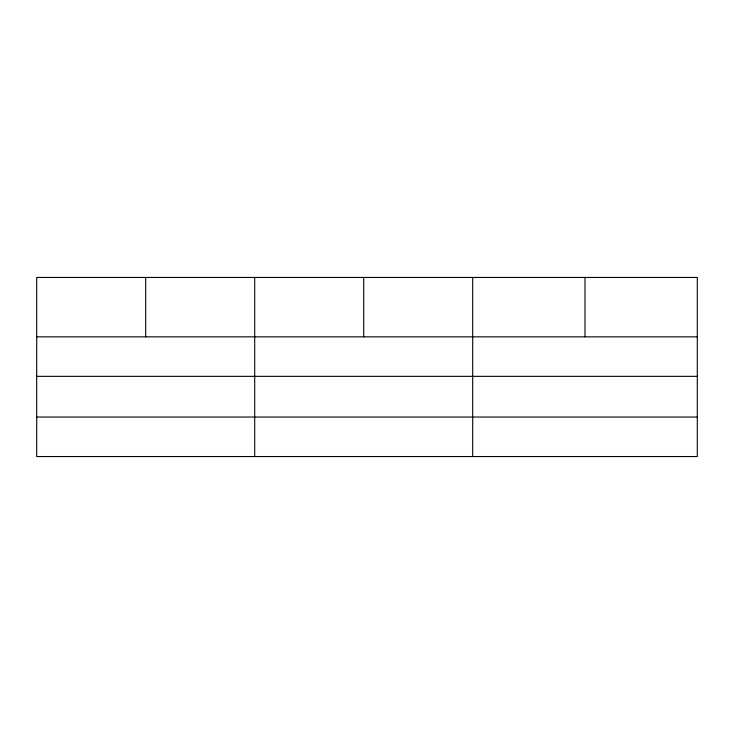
<?xml version="1.0" encoding="UTF-8"?>
<svg xmlns="http://www.w3.org/2000/svg" width="734" height="734" viewBox="0 0 734 734"><rect width="100%" height="100%" fill="white"/><g stroke="black" fill="none" stroke-linecap="round" stroke-linejoin="round"><path stroke-width="1.1" d="M697.3 376.349L697.3 277.452L36.7 277.452L36.7 456.548L697.3 456.548L697.3 376.349L36.7 376.349M36.7 336.851L697.3 336.851M36.7 417.05L697.3 417.05M584.998 277.452L584.998 336.851M472.696 277.452L472.696 456.548M363.697 277.452L363.697 336.851M254.698 277.452L254.698 456.548M145.699 277.452L145.699 336.851"/></g></svg>
